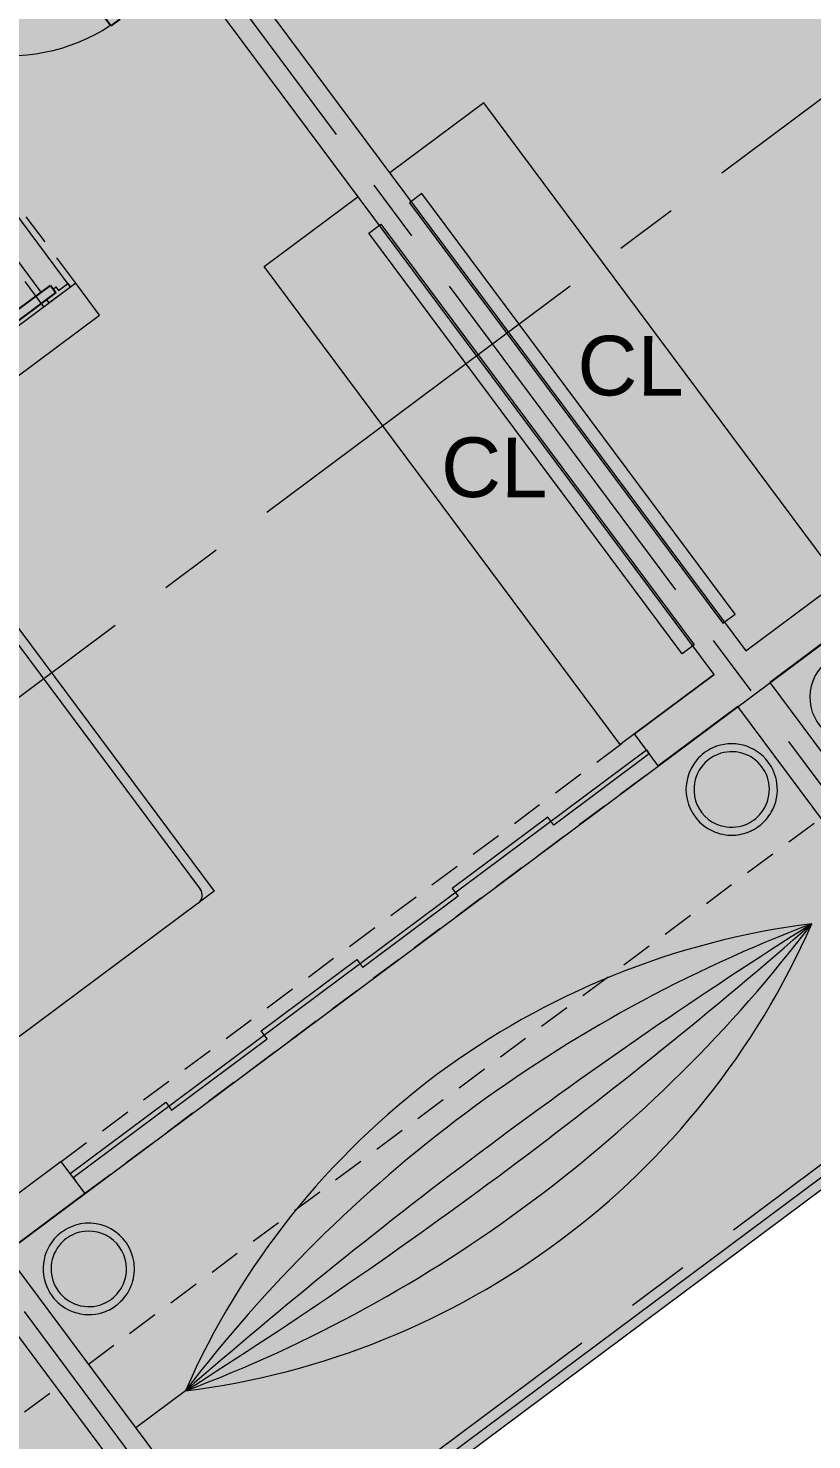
# Model space of a CAD drawing. Header units: metres. Extents: x -466 to 1322, y -1072 to 50.
# Drawn here: x 429.09 to 433.04, y -192.35 to -185.24 of the extents above; entities that cross this region are included whole.
import ezdxf

# ---------------------------------------------------------------- set-up
doc = ezdxf.new("R2010")
doc.units = ezdxf.units.M
for name, pattern in [('B1 P BAJA$0$HIDDEN', [9.525, 6.35, -3.175]), ('CENTER2', [28.575, 19.05, -3.175, 3.175, -3.175]), ('Hidden 1_16_', [0.002381, 0.001587, -0.00079375])]:
    doc.linetypes.add(name, pattern=pattern)
for name, color, linetype, lineweight in [('A - CANCEL', 2, 'Continuous', 0), ('A - MURO BAJO', 2, 'Continuous', 0), ('A - PROY', 250, 'B1 P BAJA$0$HIDDEN', 0), ('A - TXT 100 -1', 2, 'Continuous', 0), ('A-DOOR', 2, 'Continuous', 9), ('A-EJES', 61, 'CENTER2', 0), ('A-MUEBLES', 5, 'Continuous', 0), ('A-MURO INT', 4, 'Continuous', 0)]:
    doc.layers.add(name, color=color, linetype=linetype, lineweight=lineweight)
doc.layers.add('A-PUERTA', color=2, linetype='Continuous')
doc.layers.add('Hatch Exterior', color=7, linetype='Continuous', lineweight=0, true_color=0xa99b89)
doc.layers.add('Hatch Interior', color=7, linetype='Continuous', lineweight=0, true_color=0xaf6350)
doc.styles.add('Style-Arial', font='arial.ttf')

# ---------------------------------------------------------------- blocks, each defined once
blk = doc.blocks.new('JVAS_Puerta - 0_90 X 2_10-V18-Planta Baja')
at = {"color": 0}
for p, q in [((-0.425, -0.0425), (-0.425, -0.9025)), ((-0.374, -0.0425), (-0.425, -0.0425)), ((-0.374, -0.9025), (-0.374, -0.0425)), ((-0.425, -0.9025), (-0.374, -0.9025))]:
    blk.add_line(p, q, dxfattribs=at)
at = {"layer": 'A - PROY', "color": 18, "linetype": 'Continuous', "ltscale": 100, "true_color": 0x000000}
blk.add_arc((-0.425, -0.0525), 0.85, 273.43981, 0, dxfattribs=at)
at = {"layer": 'A-DOOR', "color": 253, "linetype": 'Continuous', "ltscale": 100}
for p, q in [((-0.45, 0.0425), (0.45, 0.0425)), ((-0.374, -0.1075), (0.45, -0.1075))]:
    blk.add_line(p, q, dxfattribs=at)
at = {"layer": 'A-DOOR'}
for p, q in [((-0.425, 0.0425), (-0.45, 0.0425)), ((-0.45, 0.0425), (-0.45, -0.1075)), ((-0.425, -0.0225), (-0.425, 0.0425)), ((0.45, 0.0425), (0.425, 0.0425)), ((0.425, 0.0425), (0.425, -0.0225)), ((0.45, -0.1075), (0.45, 0.0425)), ((-0.4, -0.0225), (-0.425, -0.0225)), ((-0.425, -0.1075), (-0.425, -0.0425)), ((-0.425, -0.0425), (-0.4, -0.0425)), ((-0.4, -0.0425), (-0.4, -0.0225)), ((0.425, -0.0225), (0.4, -0.0225)), ((0.4, -0.0225), (0.4, -0.0425)), ((0.4, -0.0425), (0.425, -0.0425)), ((0.425, -0.0425), (0.425, -0.1075)), ((-0.45, -0.1075), (-0.425, -0.1075)), ((0.425, -0.1075), (0.45, -0.1075))]:
    blk.add_line(p, q, dxfattribs=at)

msp = doc.modelspace()

# ---------------------------------------------------------------- hatches: boundary and pattern name
at = {"layer": 'A-MURO INT', "transparency": 33554687}
h = msp.add_hatch(color=256, dxfattribs=at)
h.dxf.hatch_style = 1
h.paths.add_polyline_path([(429.8596, -183.8884), (429.7401, -183.728), (428.9383, -184.3257), (429.0578, -184.486), (429.3785, -184.247)])
h.paths.add_polyline_path([(429.5389, -184.1274), (429.3785, -184.247), (430.8606, -186.2354), (430.8686, -186.2294), (432.4463, -188.3461), (432.5459, -188.4964), (432.145, -188.7952), (432.2645, -188.9556), (432.6654, -188.6568), (433.9802, -190.4207), (434.1405, -190.3012), (432.8258, -188.5372), (433.2267, -188.2384), (433.1071, -188.0781), (432.7063, -188.3769), (432.5987, -188.2326), (432.5907, -188.2385), (431.013, -186.1218)])
h = msp.add_hatch(color=256, dxfattribs=at)
h.dxf.hatch_style = 1
h.paths.add_polyline_path([(428.0957, -185.2032), (428.6933, -186.0049), (428.8536, -185.8854), (428.1365, -184.9233), (422.8448, -188.8676), (423.2033, -189.3486), (423.5619, -189.8297), (423.7223, -189.7102), (423.3637, -189.2291), (423.1246, -188.9084), (425.53, -187.1155), (426.6057, -188.5587), (424.04, -190.4711), (424.1595, -190.6315), (426.7252, -188.7191), (428.6974, -191.365), (428.2965, -191.6638), (428.416, -191.8241), (428.8169, -191.5253), (430.1316, -193.2892), (430.292, -193.1697), (428.9772, -191.4058), (429.3781, -191.107), (429.2586, -190.9466), (428.8819, -191.2274), (428.8821, -191.2276), (428.8578, -191.2456), (426.8856, -188.5996), (429.4513, -186.6872), (429.3317, -186.5268), (426.766, -188.4392), (425.6903, -186.996)])
at = {"layer": 'Hatch Exterior', "transparency": 33554687}
h = msp.add_hatch(color=256, dxfattribs=at)
h.dxf.hatch_style = 1
h.paths.add_polyline_path([(452.1567, -197.3216), (445.6431, -181.7275), (426.4435, -196.0383), (425.1287, -194.2744), (443.8484, -180.3214), (442.6531, -178.7178), (449.1895, -173.8458), (446.0818, -169.6765), (448.887, -167.5857), (459.5469, -194.4269)])
at = {"layer": 'Hatch Interior', "transparency": 33554687}
h = msp.add_hatch(color=256, dxfattribs=at)
h.dxf.hatch_style = 1
edge = h.paths.add_edge_path()
edge.add_line((417.7382, -197.1638), (419.3856, -199.3747))
edge.add_arc((419.7198, -199.9897), 0.7, 36.69961, 118.51779, ccw=False)
edge.add_line((420.2811, -199.5714), (421.6441, -198.5555))
edge.add_line((421.6441, -198.5555), (425.1105, -200.2313))
edge.add_line((425.1105, -200.2313), (423.8168, -202.9072))
edge.add_line((423.8168, -202.9072), (449.7456, -215.4426))
edge.add_line((449.7456, -215.4426), (452.2266, -210.3109))
edge.add_line((452.2266, -210.3109), (452.8795, -208.9604))
edge.add_line((452.8795, -208.9604), (426.2831, -196.1578))
edge.add_line((426.2831, -196.1578), (424.9683, -194.3939))
edge.add_line((424.9683, -194.3939), (443.8484, -180.3214))
edge.add_line((443.8484, -180.3214), (442.6531, -178.7178))
edge.add_line((442.6531, -178.7178), (449.1895, -173.8458))
edge.add_line((449.1895, -173.8458), (446.0819, -169.6766))
edge.add_line((446.0819, -169.6766), (408.2908, -197.8447))
edge.add_line((408.2908, -197.8447), (413.4672, -200.3473))
edge.add_line((413.4672, -200.3473), (417.7382, -197.1638))

# ---------------------------------------------------------------- linework, layer by layer
at = {"layer": 'A - CANCEL'}
for points in [[(429.3184, -191.0268), (432.2048, -188.8754), (432.2197, -188.8954), (431.7386, -189.254), (431.7088, -189.2139), (431.2277, -189.5725), (431.2576, -189.6126), (430.7765, -189.9712)], [(429.3333, -191.0469), (429.3034, -191.0068), (429.7845, -190.6482), (429.8144, -190.6883), (430.2954, -190.3297), (430.2656, -190.2896), (430.7466, -189.9311), (430.7765, -189.9712)]]:
    msp.add_lwpolyline(points, dxfattribs=at)
at = {"layer": 'A - MURO BAJO', "ltscale": 0.05}
for p, q in [((430.2621, -193.1296), (433.9503, -190.3806)), ((430.292, -193.1697), (433.9802, -190.4207))]:
    msp.add_line(p, q, dxfattribs=at)
at = {"layer": 'A - PROY', "color": 250, "linetype": 'Hidden 1_16_', "ltscale": 100}
for p, q in [((429.3956, -191.9671), (433.0838, -189.218)), ((425.547, -194.8356), (429.2352, -192.0866))]:
    msp.add_line(p, q, dxfattribs=at)
for points in [[(429.3317, -186.5268), (428.8536, -185.8854)], [(429.1714, -186.6464), (428.6933, -186.0049)], [(429.2586, -190.9466), (432.145, -188.7952)], [(429.3781, -191.107), (432.2645, -188.9556)]]:
    msp.add_lwpolyline(points, dxfattribs=at)
at = {"layer": 'A-EJES', "ltscale": 0.1}
for p, q in [((445.5676, -176.296), (409.6606, -203.0599)), ((434.0604, -190.3609), (426.0804, -179.6548)), ((445.6264, -181.6152), (414.025, -205.1699)), ((430.2118, -193.2295), (422.2318, -182.5233))]:
    msp.add_line(p, q, dxfattribs=at)
at = {"layer": 'A-MUEBLES'}
for p, q in [((431.3865, -185.6189), (430.9134, -185.9715)), ((433.1793, -188.0243), (431.3865, -185.6189)), ((430.28, -186.4437), (430.753, -186.0911)), ((431.0741, -186.0763), (431.013, -186.1218)), ((432.6518, -188.193), (431.0741, -186.0763)), ((431.013, -186.1218), (432.5907, -188.2385)), ((430.8075, -186.2749), (430.8686, -186.2294)), ((430.8686, -186.2294), (432.4463, -188.3461)), ((432.3853, -188.3916), (430.8075, -186.2749)), ((432.0729, -188.849), (430.28, -186.4437)), ((428.8336, -187.9832), (430.0288, -189.5868)), ((432.7063, -188.3769), (433.1793, -188.0243)), ((428.8234, -188.0532), (429.9589, -189.5766)), ((432.5907, -188.2385), (432.6518, -188.193)), ((432.4463, -188.3461), (432.3853, -188.3916)), ((432.5459, -188.4964), (432.0729, -188.849)), ((430.0288, -189.5868), (429.9487, -189.6466)), ((429.9487, -189.6466), (428.5856, -190.6625)), ((429.8839, -192.1019), (429.6346, -192.2878))]:
    msp.add_line(p, q, dxfattribs=at)
at = {"layer": 'A-MUEBLES', "lineweight": 0}
for centre, start, end in [((433.2578, -188.6101), 139.59016, 245.31762), ((432.6344, -189.0748), 114.28526, 139.59016), ((432.6344, -189.0748), 36.68052, 114.28526), ((432.6344, -189.0748), 139.59016, 245.31762), ((432.6344, -189.0748), 8.04343, 36.68052), ((432.6344, -189.0748), 330.16538, 8.04343), ((432.6344, -189.0748), 299.75744, 319.07578), ((432.6344, -189.0748), 319.07578, 330.16538), ((432.6344, -189.0748), 245.31762, 272.06514), ((432.6344, -189.0748), 272.06514, 283.19566), ((432.6344, -189.0748), 283.19566, 293.77088), ((432.6344, -189.0748), 293.77088, 299.75744), ((429.3974, -191.4875), 113.80906, 139.11396), ((429.3974, -191.4875), 8.08161, 113.80906), ((429.3974, -191.4875), 139.11396, 216.7187), ((429.3974, -191.4875), 341.33408, 8.08161), ((429.3974, -191.4875), 330.20356, 341.33408), ((429.3974, -191.4875), 216.7187, 245.35579), ((429.3974, -191.4875), 294.32344, 313.64178), ((429.3974, -191.4875), 313.64178, 319.62834), ((429.3974, -191.4875), 319.62834, 330.20356), ((429.3974, -191.4875), 245.35579, 283.23384), ((429.3974, -191.4875), 283.23384, 294.32344)]:
    msp.add_arc(centre, 0.23, start, end, dxfattribs=at)
at = {"layer": 'A-MUEBLES', "color": 254, "lineweight": 0}
for centre, start, end in [((432.6344, -189.0748), 36.68052, 111.68052), ((432.6344, -189.0748), 142.27771, 252.3984), ((432.6344, -189.0748), 126.68052, 142.27771), ((432.6344, -189.0748), 111.73409, 126.68052), ((432.6344, -189.0748), 0.96265, 36.68052), ((432.6344, -189.0748), 321.68052, 0.96265), ((432.6344, -189.0748), 291.08333, 321.62695), ((432.6344, -189.0748), 252.3984, 291.08333), ((429.3974, -191.4875), 1.00082, 111.12151), ((429.3974, -191.4875), 141.7187, 216.7187), ((429.3974, -191.4875), 126.7187, 141.66513), ((429.3974, -191.4875), 111.12151, 126.7187), ((429.3974, -191.4875), 322.31589, 1.00082), ((429.3974, -191.4875), 216.7187, 252.43657), ((429.3974, -191.4875), 291.77227, 322.31589), ((429.3974, -191.4875), 252.43657, 291.7187)]:
    msp.add_arc(centre, 0.19, start, end, dxfattribs=at)
at = {"layer": 'A-MUEBLES'}
for centre, radius, start, end in [((429.9188, -189.6065), 0.05, 306.69961, 36.69961), ((433.5306, -193.7035), 3.9829, 97.10849, 156.29073), ((429.391, -188.1497), 3.9829, 277.10849, 336.29073), ((435.5445, -196.4053), 7.1106, 110.64233, 142.75689), ((427.3772, -185.4479), 7.1106, 290.64233, 322.75689), ((446.7853, -211.4861), 25.7177, 122.3136, 131.08562), ((416.1364, -170.367), 25.7177, 302.3136, 311.08562)]:
    msp.add_arc(centre, radius, start, end, dxfattribs=at)
at = {"layer": 'A-MURO INT'}
msp.add_lwpolyline([(432.8258, -188.5372), (434.1405, -190.3012), (433.9802, -190.4207), (432.6654, -188.6568), (432.2645, -188.9556), (432.145, -188.7952), (432.5459, -188.4964), (429.3785, -184.247), (429.0578, -184.486), (428.9383, -184.3257), (429.7401, -183.728), (429.8596, -183.8884), (429.5389, -184.1274), (432.7063, -188.3769), (433.1071, -188.0781), (433.2267, -188.2384)], close=True, dxfattribs=at)
for points in [[(426.8856, -188.5996), (429.4513, -186.6872), (429.3317, -186.5268), (426.766, -188.4392)], [(430.292, -193.1697), (428.9772, -191.4058), (429.3781, -191.107), (429.2586, -190.9466), (428.8577, -191.2455)], [(428.8169, -191.5253), (430.1316, -193.2892)]]:
    msp.add_lwpolyline(points, dxfattribs=at)
at = {"layer": 'Hatch Interior'}
msp.add_lwpolyline([(417.7382, -197.1638), (419.3856, -199.3747, -0.372981), (420.2811, -199.5714), (421.6441, -198.5555), (425.1105, -200.2313), (423.8168, -202.9072), (449.7456, -215.4426), (452.2266, -210.3109), (452.8795, -208.9604), (426.2776, -196.0996), (424.9683, -194.3939), (443.8484, -180.3214), (442.6531, -178.7178), (449.1895, -173.8458), (446.0819, -169.6766), (408.2908, -197.8447), (413.4672, -200.3473)], format="xyb", close=True, dxfattribs=at)

# ---------------------------------------------------------------- block references
at = {"layer": 'A-PUERTA'}
for p, xscale, yscale, zscale, rotation in [((428.5756, -184.6757), -1.111111111111195, 1.111111111111195, 1.111111111111195, 36.69961023289203), ((429.0357, -186.2486), -0.8888888888888828, 0.8888888888888831, 0.8888888888888831, 306.6996102329025)]:
    msp.add_blockref('JVAS_Puerta - 0_90 X 2_10-V18-Planta Baja', p, dxfattribs=dict(at, xscale=xscale, yscale=yscale, zscale=zscale, rotation=rotation))

# ---------------------------------------------------------------- texts
at = {"layer": 'A - TXT 100 -1', "style": 'Style-Arial'}
for p in [(431.8567, -187.0908), (431.1702, -187.6025)]:
    msp.add_text('CL', height=0.3, rotation=359.72275, dxfattribs=at).set_placement(p)

doc.saveas('drawing.dxf')
